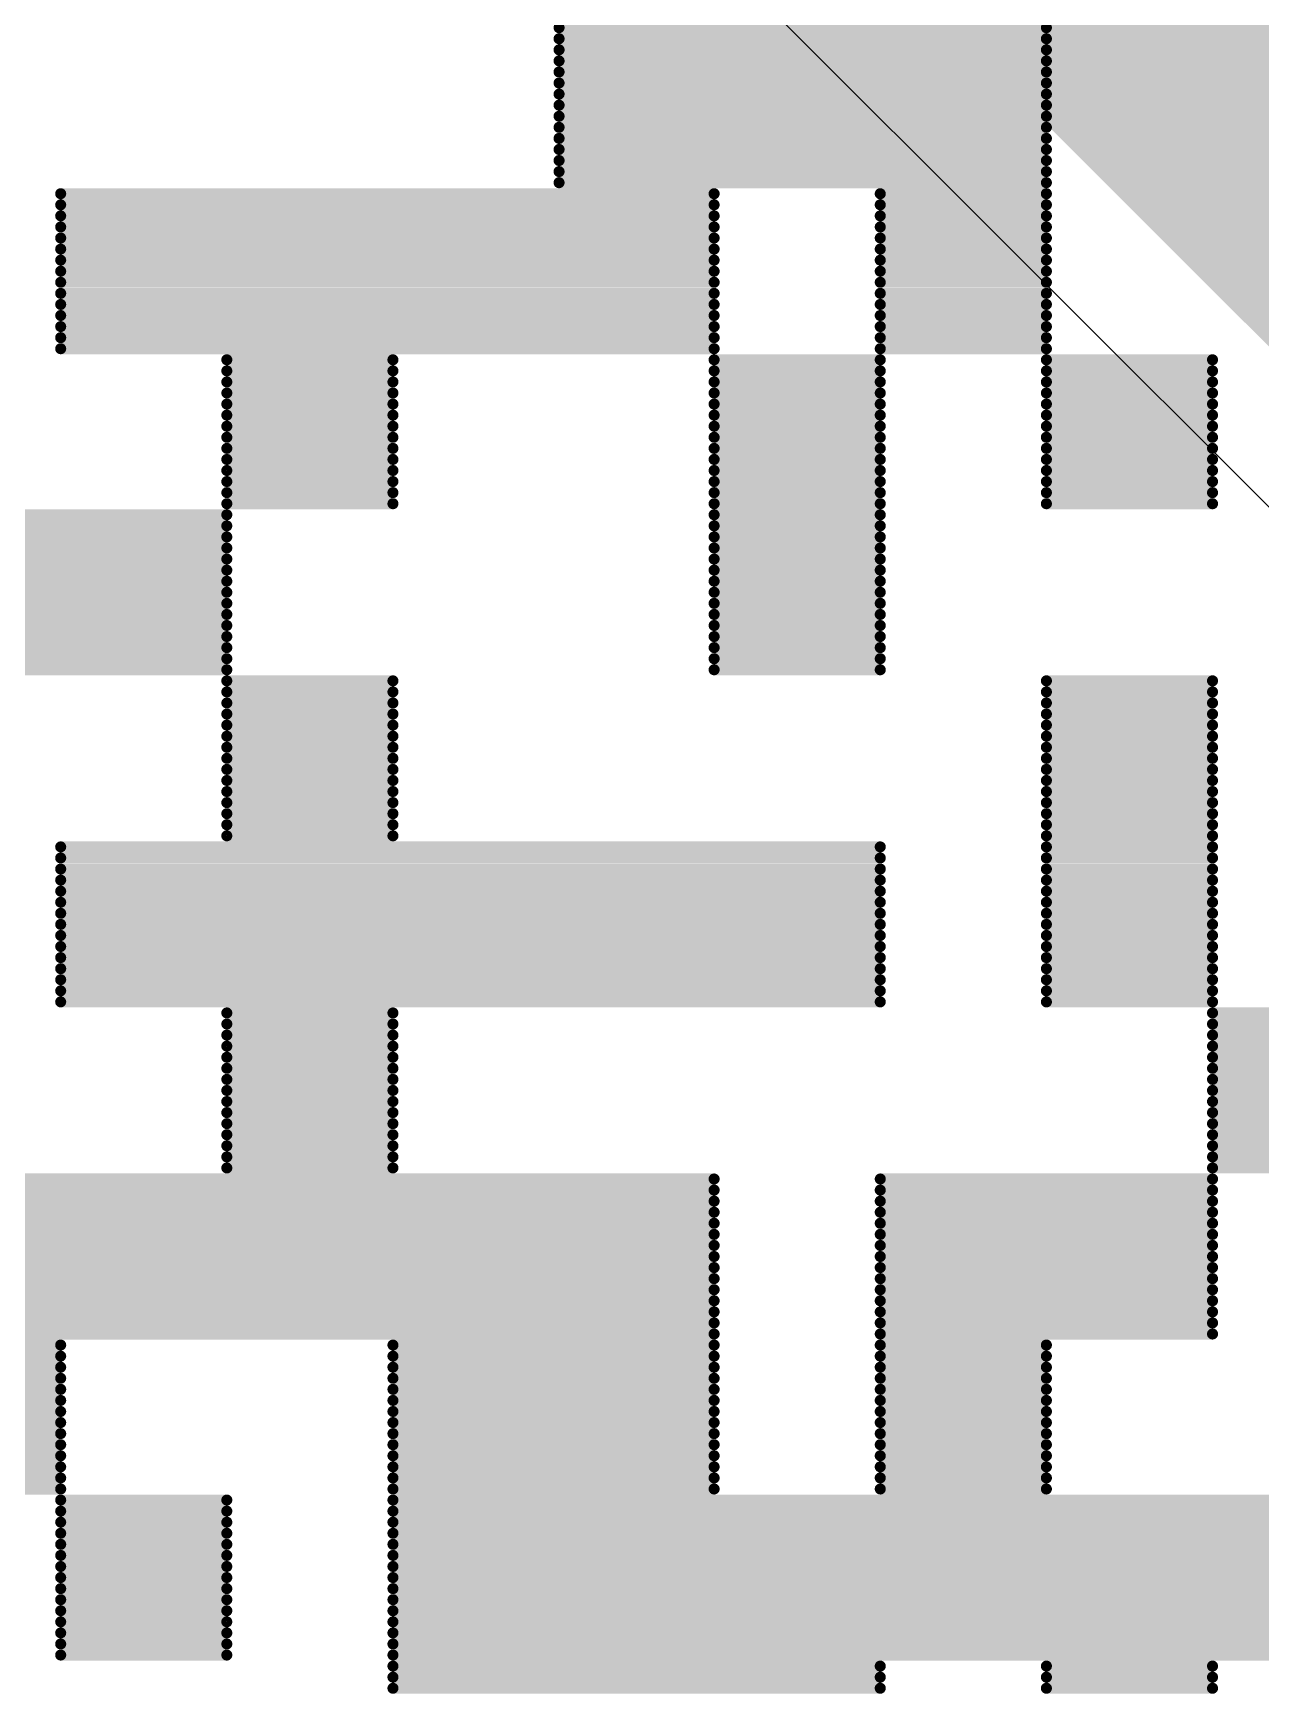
# Model space of a CAD drawing. Header units: millimetres. Extents: x 56 to 179, y 42 to 122.
# Drawn here: x 71.565 to 74.38, y 64.173 to 67.983 of the extents above; entities that cross this region are included whole.
import ezdxf

# ---------------------------------------------------------------- set-up
doc = ezdxf.new("R2010")
doc.units = ezdxf.units.MM
doc.layers.add('BottomLayer', color=5, linetype='Continuous')
doc.layers.add('TopOverlay', color=2, linetype='Continuous')

msp = doc.modelspace()

# ---------------------------------------------------------------- linework, layer by layer
at = {"layer": 'BottomLayer'}
msp.add_line((70.7422, 70.5524), (85.5995, 55.6951), dxfattribs=at)
at = {"layer": 'BottomLayer', "const_width": 1}
msp.add_lwpolyline([(71.28, 71.0901), (86.36, 56.0101)], dxfattribs=at)
at = {"layer": 'TopOverlay', "const_width": 0.0254}
for points in [[(72.771, 67.9958), (73.8886, 67.9958)], [(72.771, 67.9704), (73.8886, 67.9704)], [(72.771, 67.945), (73.8886, 67.945)], [(72.771, 67.9196), (73.8886, 67.9196)], [(72.771, 67.8942), (73.8886, 67.8942)], [(72.771, 67.8688), (73.8886, 67.8688)], [(72.771, 67.8434), (73.8886, 67.8434)], [(72.771, 67.818), (73.8886, 67.818)], [(72.771, 67.7926), (73.8886, 67.7926)], [(72.771, 67.7672), (73.8886, 67.7672)], [(72.771, 67.7418), (73.8886, 67.7418)], [(72.771, 67.7164), (73.8886, 67.7164)], [(72.771, 67.691), (73.8886, 67.691)], [(72.771, 67.6656), (73.8886, 67.6656)], [(72.771, 67.6402), (73.8886, 67.6402)], [(71.628, 67.6148), (73.1266, 67.6148)], [(71.628, 67.5894), (73.1266, 67.5894)], [(73.5076, 67.6148), (73.8886, 67.6148)], [(73.5076, 67.5894), (73.8886, 67.5894)], [(71.628, 67.564), (73.1266, 67.564)], [(73.5076, 67.564), (73.8886, 67.564)], [(71.628, 67.5386), (73.1266, 67.5386)], [(71.628, 67.5132), (73.1266, 67.5132)], [(73.5076, 67.5386), (73.8886, 67.5386)], [(73.5076, 67.5132), (73.8886, 67.5132)], [(71.628, 67.4878), (73.1266, 67.4878)], [(73.5076, 67.4878), (73.8886, 67.4878)], [(71.628, 67.4624), (73.1266, 67.4624)], [(71.628, 67.437), (73.1266, 67.437)], [(73.5076, 67.4624), (73.8886, 67.4624)], [(73.5076, 67.437), (73.8886, 67.437)], [(71.628, 67.4116), (73.1266, 67.4116)], [(73.5076, 67.4116), (73.8886, 67.4116)], [(71.628, 67.3862), (73.1266, 67.3862)], [(71.628, 67.3608), (73.1266, 67.3608)], [(73.5076, 67.3862), (73.8886, 67.3862)], [(73.5076, 67.3608), (73.8886, 67.3608)], [(71.628, 67.3354), (73.1266, 67.3354)], [(73.5076, 67.3354), (73.8886, 67.3354)], [(71.628, 67.31), (73.1266, 67.31)], [(71.628, 67.2846), (73.1266, 67.2846)], [(73.5076, 67.31), (73.8886, 67.31)], [(73.5076, 67.2846), (73.8886, 67.2846)], [(71.628, 67.2592), (73.1266, 67.2592)], [(73.5076, 67.2592), (73.8886, 67.2592)], [(72.009, 67.2338), (72.39, 67.2338)], [(72.009, 67.2084), (72.39, 67.2084)], [(73.1266, 67.2338), (73.5076, 67.2338)], [(73.1266, 67.2084), (73.5076, 67.2084)], [(73.8886, 67.2338), (74.2696, 67.2338)], [(73.8886, 67.2084), (74.2696, 67.2084)], [(72.009, 67.183), (72.39, 67.183)], [(73.1266, 67.183), (73.5076, 67.183)], [(73.8886, 67.183), (74.2696, 67.183)], [(72.009, 67.1576), (72.39, 67.1576)], [(72.009, 67.1322), (72.39, 67.1322)], [(73.1266, 67.1576), (73.5076, 67.1576)], [(73.1266, 67.1322), (73.5076, 67.1322)], [(73.8886, 67.1576), (74.2696, 67.1576)], [(73.8886, 67.1322), (74.2696, 67.1322)], [(72.009, 67.1068), (72.39, 67.1068)], [(73.1266, 67.1068), (73.5076, 67.1068)], [(73.8886, 67.1068), (74.2696, 67.1068)], [(72.009, 67.0814), (72.39, 67.0814)], [(72.009, 67.056), (72.39, 67.056)], [(73.1266, 67.0814), (73.5076, 67.0814)], [(73.1266, 67.056), (73.5076, 67.056)], [(73.8886, 67.0814), (74.2696, 67.0814)], [(73.8886, 67.056), (74.2696, 67.056)], [(72.009, 67.0306), (72.39, 67.0306)], [(73.1266, 67.0306), (73.5076, 67.0306)], [(73.8886, 67.0306), (74.2696, 67.0306)], [(72.009, 67.0052), (72.39, 67.0052)], [(72.009, 66.9798), (72.39, 66.9798)], [(73.1266, 67.0052), (73.5076, 67.0052)], [(73.1266, 66.9798), (73.5076, 66.9798)], [(73.8886, 67.0052), (74.2696, 67.0052)], [(73.8886, 66.9798), (74.2696, 66.9798)], [(72.009, 66.9544), (72.39, 66.9544)], [(73.1266, 66.9544), (73.5076, 66.9544)], [(73.8886, 66.9544), (74.2696, 66.9544)], [(72.009, 66.929), (72.39, 66.929)], [(72.009, 66.9036), (72.39, 66.9036)], [(73.1266, 66.929), (73.5076, 66.929)], [(73.1266, 66.9036), (73.5076, 66.9036)], [(73.8886, 66.929), (74.2696, 66.929)], [(73.8886, 66.9036), (74.2696, 66.9036)], [(70.1294, 66.8782), (72.009, 66.8782)], [(73.1266, 66.8782), (73.5076, 66.8782)], [(70.1294, 66.8528), (72.009, 66.8528)], [(70.1294, 66.8274), (72.009, 66.8274)], [(73.1266, 66.8528), (73.5076, 66.8528)], [(73.1266, 66.8274), (73.5076, 66.8274)], [(70.1294, 66.802), (72.009, 66.802)], [(73.1266, 66.802), (73.5076, 66.802)], [(70.1294, 66.7766), (72.009, 66.7766)], [(70.1294, 66.7512), (72.009, 66.7512)], [(73.1266, 66.7766), (73.5076, 66.7766)], [(73.1266, 66.7512), (73.5076, 66.7512)], [(70.1294, 66.7258), (72.009, 66.7258)], [(73.1266, 66.7258), (73.5076, 66.7258)], [(70.1294, 66.7004), (72.009, 66.7004)], [(70.1294, 66.675), (72.009, 66.675)], [(73.1266, 66.7004), (73.5076, 66.7004)], [(73.1266, 66.675), (73.5076, 66.675)], [(70.1294, 66.6496), (72.009, 66.6496)], [(73.1266, 66.6496), (73.5076, 66.6496)], [(70.1294, 66.6242), (72.009, 66.6242)], [(70.1294, 66.5988), (72.009, 66.5988)], [(73.1266, 66.6242), (73.5076, 66.6242)], [(73.1266, 66.5988), (73.5076, 66.5988)], [(70.1294, 66.5734), (72.009, 66.5734)], [(73.1266, 66.5734), (73.5076, 66.5734)], [(70.1294, 66.548), (72.009, 66.548)], [(70.1294, 66.5226), (72.009, 66.5226)], [(73.1266, 66.548), (73.5076, 66.548)], [(73.1266, 66.5226), (73.5076, 66.5226)], [(72.009, 66.4972), (72.39, 66.4972)], [(73.8886, 66.4972), (74.2696, 66.4972)], [(72.009, 66.4718), (72.39, 66.4718)], [(72.009, 66.4464), (72.39, 66.4464)], [(73.8886, 66.4718), (74.2696, 66.4718)], [(73.8886, 66.4464), (74.2696, 66.4464)], [(72.009, 66.421), (72.39, 66.421)], [(73.8886, 66.421), (74.2696, 66.421)], [(72.009, 66.3956), (72.39, 66.3956)], [(72.009, 66.3702), (72.39, 66.3702)], [(73.8886, 66.3956), (74.2696, 66.3956)], [(73.8886, 66.3702), (74.2696, 66.3702)], [(72.009, 66.3448), (72.39, 66.3448)], [(73.8886, 66.3448), (74.2696, 66.3448)], [(72.009, 66.3194), (72.39, 66.3194)], [(72.009, 66.294), (72.39, 66.294)], [(73.8886, 66.3194), (74.2696, 66.3194)], [(73.8886, 66.294), (74.2696, 66.294)], [(72.009, 66.2686), (72.39, 66.2686)], [(73.8886, 66.2686), (74.2696, 66.2686)], [(72.009, 66.2432), (72.39, 66.2432)], [(72.009, 66.2178), (72.39, 66.2178)], [(73.8886, 66.2432), (74.2696, 66.2432)], [(73.8886, 66.2178), (74.2696, 66.2178)], [(72.009, 66.1924), (72.39, 66.1924)], [(73.8886, 66.1924), (74.2696, 66.1924)], [(72.009, 66.167), (72.39, 66.167)], [(72.009, 66.1416), (72.39, 66.1416)], [(73.8886, 66.167), (74.2696, 66.167)], [(73.8886, 66.1416), (74.2696, 66.1416)], [(71.628, 66.1162), (73.5076, 66.1162)], [(73.8886, 66.1162), (74.2696, 66.1162)], [(71.628, 66.0908), (73.5076, 66.0908)], [(71.628, 66.0654), (73.5076, 66.0654)], [(73.8886, 66.0908), (74.2696, 66.0908)], [(73.8886, 66.0654), (74.2696, 66.0654)], [(71.628, 66.04), (73.5076, 66.04)], [(73.8886, 66.04), (74.2696, 66.04)], [(71.628, 66.0146), (73.5076, 66.0146)], [(71.628, 65.9892), (73.5076, 65.9892)], [(73.8886, 66.0146), (74.2696, 66.0146)], [(73.8886, 65.9892), (74.2696, 65.9892)], [(71.628, 65.9638), (73.5076, 65.9638)], [(73.8886, 65.9638), (74.2696, 65.9638)], [(71.628, 65.9384), (73.5076, 65.9384)], [(71.628, 65.913), (73.5076, 65.913)], [(73.8886, 65.9384), (74.2696, 65.9384)], [(73.8886, 65.913), (74.2696, 65.913)], [(71.628, 65.8876), (73.5076, 65.8876)], [(73.8886, 65.8876), (74.2696, 65.8876)], [(71.628, 65.8622), (73.5076, 65.8622)], [(71.628, 65.8368), (73.5076, 65.8368)], [(73.8886, 65.8622), (74.2696, 65.8622)], [(73.8886, 65.8368), (74.2696, 65.8368)], [(71.628, 65.8114), (73.5076, 65.8114)], [(73.8886, 65.8114), (74.2696, 65.8114)], [(71.628, 65.786), (73.5076, 65.786)], [(71.628, 65.7606), (73.5076, 65.7606)], [(73.8886, 65.786), (74.2696, 65.786)], [(73.8886, 65.7606), (74.2696, 65.7606)], [(72.009, 65.7352), (72.39, 65.7352)], [(74.2696, 65.7352), (75.0316, 65.7352)], [(72.009, 65.7098), (72.39, 65.7098)], [(72.009, 65.6844), (72.39, 65.6844)], [(74.2696, 65.7098), (75.0316, 65.7098)], [(74.2696, 65.6844), (75.0316, 65.6844)], [(72.009, 65.659), (72.39, 65.659)], [(74.2696, 65.659), (75.0316, 65.659)], [(72.009, 65.6336), (72.39, 65.6336)], [(72.009, 65.6082), (72.39, 65.6082)], [(74.2696, 65.6336), (75.0316, 65.6336)], [(74.2696, 65.6082), (75.0316, 65.6082)], [(72.009, 65.5828), (72.39, 65.5828)], [(74.2696, 65.5828), (75.0316, 65.5828)], [(72.009, 65.5574), (72.39, 65.5574)], [(72.009, 65.532), (72.39, 65.532)], [(74.2696, 65.5574), (75.0316, 65.5574)], [(74.2696, 65.532), (75.0316, 65.532)], [(72.009, 65.5066), (72.39, 65.5066)], [(74.2696, 65.5066), (75.0316, 65.5066)], [(72.009, 65.4812), (72.39, 65.4812)], [(72.009, 65.4558), (72.39, 65.4558)], [(74.2696, 65.4812), (75.0316, 65.4812)], [(74.2696, 65.4558), (75.0316, 65.4558)], [(72.009, 65.4304), (72.39, 65.4304)], [(74.2696, 65.4304), (75.0316, 65.4304)], [(72.009, 65.405), (72.39, 65.405)], [(72.009, 65.3796), (72.39, 65.3796)], [(74.2696, 65.405), (75.0316, 65.405)], [(74.2696, 65.3796), (75.0316, 65.3796)], [(71.247, 65.3542), (73.1266, 65.3542)], [(73.5076, 65.3542), (74.2696, 65.3542)], [(71.247, 65.3288), (73.1266, 65.3288)], [(71.247, 65.3034), (73.1266, 65.3034)], [(73.5076, 65.3288), (74.2696, 65.3288)], [(73.5076, 65.3034), (74.2696, 65.3034)], [(71.247, 65.278), (73.1266, 65.278)], [(73.5076, 65.278), (74.2696, 65.278)], [(71.247, 65.2526), (73.1266, 65.2526)], [(71.247, 65.2272), (73.1266, 65.2272)], [(73.5076, 65.2526), (74.2696, 65.2526)], [(73.5076, 65.2272), (74.2696, 65.2272)], [(71.247, 65.2018), (73.1266, 65.2018)], [(73.5076, 65.2018), (74.2696, 65.2018)], [(71.247, 65.1764), (73.1266, 65.1764)], [(71.247, 65.151), (73.1266, 65.151)], [(73.5076, 65.1764), (74.2696, 65.1764)], [(73.5076, 65.151), (74.2696, 65.151)], [(71.247, 65.1256), (73.1266, 65.1256)], [(73.5076, 65.1256), (74.2696, 65.1256)], [(71.247, 65.1002), (73.1266, 65.1002)], [(71.247, 65.0748), (73.1266, 65.0748)], [(73.5076, 65.1002), (74.2696, 65.1002)], [(73.5076, 65.0748), (74.2696, 65.0748)], [(71.247, 65.0494), (73.1266, 65.0494)], [(73.5076, 65.0494), (74.2696, 65.0494)], [(71.247, 65.024), (73.1266, 65.024)], [(71.247, 64.9986), (73.1266, 64.9986)], [(73.5076, 65.024), (74.2696, 65.024)], [(73.5076, 64.9986), (74.2696, 64.9986)], [(71.247, 64.9732), (71.628, 64.9732)], [(72.39, 64.9732), (73.1266, 64.9732)], [(73.5076, 64.9732), (73.8886, 64.9732)], [(71.247, 64.9478), (71.628, 64.9478)], [(71.247, 64.9224), (71.628, 64.9224)], [(72.39, 64.9478), (73.1266, 64.9478)], [(72.39, 64.9224), (73.1266, 64.9224)], [(73.5076, 64.9478), (73.8886, 64.9478)], [(73.5076, 64.9224), (73.8886, 64.9224)], [(71.247, 64.897), (71.628, 64.897)], [(72.39, 64.897), (73.1266, 64.897)], [(73.5076, 64.897), (73.8886, 64.897)], [(71.247, 64.8716), (71.628, 64.8716)], [(71.247, 64.8462), (71.628, 64.8462)], [(72.39, 64.8716), (73.1266, 64.8716)], [(72.39, 64.8462), (73.1266, 64.8462)], [(73.5076, 64.8716), (73.8886, 64.8716)], [(73.5076, 64.8462), (73.8886, 64.8462)], [(71.247, 64.8208), (71.628, 64.8208)], [(72.39, 64.8208), (73.1266, 64.8208)], [(73.5076, 64.8208), (73.8886, 64.8208)], [(71.247, 64.7954), (71.628, 64.7954)], [(71.247, 64.77), (71.628, 64.77)], [(72.39, 64.7954), (73.1266, 64.7954)], [(72.39, 64.77), (73.1266, 64.77)], [(73.5076, 64.7954), (73.8886, 64.7954)], [(73.5076, 64.77), (73.8886, 64.77)], [(71.247, 64.7446), (71.628, 64.7446)], [(72.39, 64.7446), (73.1266, 64.7446)], [(73.5076, 64.7446), (73.8886, 64.7446)], [(71.247, 64.7192), (71.628, 64.7192)], [(71.247, 64.6938), (71.628, 64.6938)], [(72.39, 64.7192), (73.1266, 64.7192)], [(72.39, 64.6938), (73.1266, 64.6938)], [(73.5076, 64.7192), (73.8886, 64.7192)], [(73.5076, 64.6938), (73.8886, 64.6938)], [(71.247, 64.6684), (71.628, 64.6684)], [(72.39, 64.6684), (73.1266, 64.6684)], [(73.5076, 64.6684), (73.8886, 64.6684)], [(71.247, 64.643), (71.628, 64.643)], [(71.628, 64.6176), (72.009, 64.6176)], [(72.39, 64.643), (73.1266, 64.643)], [(72.39, 64.6176), (74.6506, 64.6176)], [(73.5076, 64.643), (73.8886, 64.643)], [(71.628, 64.5922), (72.009, 64.5922)], [(72.39, 64.5922), (74.6506, 64.5922)], [(71.628, 64.5668), (72.009, 64.5668)], [(71.628, 64.5414), (72.009, 64.5414)], [(72.39, 64.5668), (74.6506, 64.5668)], [(72.39, 64.5414), (74.6506, 64.5414)], [(71.628, 64.516), (72.009, 64.516)], [(72.39, 64.516), (74.6506, 64.516)], [(71.628, 64.4906), (72.009, 64.4906)], [(71.628, 64.4652), (72.009, 64.4652)], [(72.39, 64.4906), (74.6506, 64.4906)], [(72.39, 64.4652), (74.6506, 64.4652)], [(71.628, 64.4398), (72.009, 64.4398)], [(72.39, 64.4398), (74.6506, 64.4398)], [(71.628, 64.4144), (72.009, 64.4144)], [(71.628, 64.389), (72.009, 64.389)], [(72.39, 64.4144), (74.6506, 64.4144)], [(72.39, 64.389), (74.6506, 64.389)], [(71.628, 64.3636), (72.009, 64.3636)], [(72.39, 64.3636), (74.6506, 64.3636)], [(71.628, 64.3382), (72.009, 64.3382)], [(71.628, 64.3128), (72.009, 64.3128)], [(72.39, 64.3382), (74.6506, 64.3382)], [(72.39, 64.3128), (74.6506, 64.3128)], [(71.628, 64.2874), (72.009, 64.2874)], [(72.39, 64.2874), (74.6506, 64.2874)], [(71.628, 64.262), (72.009, 64.262)], [(72.39, 64.262), (74.6506, 64.262)], [(72.39, 64.2366), (73.5076, 64.2366)], [(73.8886, 64.2366), (74.2696, 64.2366)], [(72.39, 64.2112), (73.5076, 64.2112)], [(73.8886, 64.2112), (74.2696, 64.2112)], [(72.39, 64.1858), (73.5076, 64.1858)], [(73.8886, 64.1858), (74.2696, 64.1858)]]:
    msp.add_lwpolyline(points, dxfattribs=at)
at = {"layer": 'TopOverlay', "const_width": 0.0127}
for points in [[(72.7646, 67.9958, 1), (72.7773, 67.9958, 1)], [(72.7646, 67.9704, 1), (72.7773, 67.9704, 1)], [(73.8822, 67.9958, 1), (73.8949, 67.9958, 1)], [(73.8822, 67.9704, 1), (73.8949, 67.9704, 1)], [(72.7646, 67.945, 1), (72.7773, 67.945, 1)], [(73.8822, 67.945, 1), (73.8949, 67.945, 1)], [(72.7646, 67.9196, 1), (72.7773, 67.9196, 1)], [(72.7646, 67.8942, 1), (72.7773, 67.8942, 1)], [(73.8822, 67.9196, 1), (73.8949, 67.9196, 1)], [(73.8822, 67.8942, 1), (73.8949, 67.8942, 1)], [(72.7646, 67.8688, 1), (72.7773, 67.8688, 1)], [(73.8822, 67.8688, 1), (73.8949, 67.8688, 1)], [(72.7646, 67.8434, 1), (72.7773, 67.8434, 1)], [(72.7646, 67.818, 1), (72.7773, 67.818, 1)], [(73.8822, 67.8434, 1), (73.8949, 67.8434, 1)], [(73.8822, 67.818, 1), (73.8949, 67.818, 1)], [(72.7646, 67.7926, 1), (72.7773, 67.7926, 1)], [(73.8822, 67.7926, 1), (73.8949, 67.7926, 1)], [(72.7646, 67.7672, 1), (72.7773, 67.7672, 1)], [(72.7646, 67.7418, 1), (72.7773, 67.7418, 1)], [(73.8822, 67.7672, 1), (73.8949, 67.7672, 1)], [(73.8822, 67.7418, 1), (73.8949, 67.7418, 1)], [(72.7646, 67.7164, 1), (72.7773, 67.7164, 1)], [(73.8822, 67.7164, 1), (73.8949, 67.7164, 1)], [(72.7646, 67.691, 1), (72.7773, 67.691, 1)], [(72.7646, 67.6656, 1), (72.7773, 67.6656, 1)], [(73.8822, 67.691, 1), (73.8949, 67.691, 1)], [(73.8822, 67.6656, 1), (73.8949, 67.6656, 1)], [(72.7646, 67.6402, 1), (72.7773, 67.6402, 1)], [(73.8822, 67.6402, 1), (73.8949, 67.6402, 1)], [(71.6217, 67.6148, 1), (71.6343, 67.6148, 1)], [(71.6217, 67.5894, 1), (71.6343, 67.5894, 1)], [(73.1202, 67.6148, 1), (73.1329, 67.6148, 1)], [(73.1202, 67.5894, 1), (73.1329, 67.5894, 1)], [(73.5012, 67.6148, 1), (73.5139, 67.6148, 1)], [(73.5012, 67.5894, 1), (73.5139, 67.5894, 1)], [(73.8822, 67.6148, 1), (73.8949, 67.6148, 1)], [(73.8822, 67.5894, 1), (73.8949, 67.5894, 1)], [(71.6217, 67.564, 1), (71.6343, 67.564, 1)], [(73.1202, 67.564, 1), (73.1329, 67.564, 1)], [(73.5012, 67.564, 1), (73.5139, 67.564, 1)], [(73.8822, 67.564, 1), (73.8949, 67.564, 1)], [(71.6217, 67.5386, 1), (71.6343, 67.5386, 1)], [(71.6217, 67.5132, 1), (71.6343, 67.5132, 1)], [(73.1202, 67.5386, 1), (73.1329, 67.5386, 1)], [(73.1202, 67.5132, 1), (73.1329, 67.5132, 1)], [(73.5012, 67.5386, 1), (73.5139, 67.5386, 1)], [(73.5012, 67.5132, 1), (73.5139, 67.5132, 1)], [(73.8822, 67.5386, 1), (73.8949, 67.5386, 1)], [(73.8822, 67.5132, 1), (73.8949, 67.5132, 1)], [(71.6217, 67.4878, 1), (71.6343, 67.4878, 1)], [(73.1202, 67.4878, 1), (73.1329, 67.4878, 1)], [(73.5012, 67.4878, 1), (73.5139, 67.4878, 1)], [(73.8822, 67.4878, 1), (73.8949, 67.4878, 1)], [(71.6217, 67.4624, 1), (71.6343, 67.4624, 1)], [(71.6217, 67.437, 1), (71.6343, 67.437, 1)], [(73.1202, 67.4624, 1), (73.1329, 67.4624, 1)], [(73.1202, 67.437, 1), (73.1329, 67.437, 1)], [(73.5012, 67.4624, 1), (73.5139, 67.4624, 1)], [(73.5012, 67.437, 1), (73.5139, 67.437, 1)], [(73.8822, 67.4624, 1), (73.8949, 67.4624, 1)], [(73.8822, 67.437, 1), (73.8949, 67.437, 1)], [(71.6217, 67.4116, 1), (71.6343, 67.4116, 1)], [(73.1202, 67.4116, 1), (73.1329, 67.4116, 1)], [(73.5012, 67.4116, 1), (73.5139, 67.4116, 1)], [(73.8822, 67.4116, 1), (73.8949, 67.4116, 1)], [(71.6217, 67.3862, 1), (71.6343, 67.3862, 1)], [(71.6217, 67.3608, 1), (71.6343, 67.3608, 1)], [(73.1202, 67.3862, 1), (73.1329, 67.3862, 1)], [(73.1202, 67.3608, 1), (73.1329, 67.3608, 1)], [(73.5012, 67.3862, 1), (73.5139, 67.3862, 1)], [(73.5012, 67.3608, 1), (73.5139, 67.3608, 1)], [(73.8822, 67.3862, 1), (73.8949, 67.3862, 1)], [(73.8822, 67.3608, 1), (73.8949, 67.3608, 1)], [(71.6217, 67.3354, 1), (71.6343, 67.3354, 1)], [(73.1202, 67.3354, 1), (73.1329, 67.3354, 1)], [(73.5012, 67.3354, 1), (73.5139, 67.3354, 1)], [(73.8822, 67.3354, 1), (73.8949, 67.3354, 1)], [(71.6217, 67.31, 1), (71.6343, 67.31, 1)], [(71.6217, 67.2846, 1), (71.6343, 67.2846, 1)], [(73.1202, 67.31, 1), (73.1329, 67.31, 1)], [(73.1202, 67.2846, 1), (73.1329, 67.2846, 1)], [(73.5012, 67.31, 1), (73.5139, 67.31, 1)], [(73.5012, 67.2846, 1), (73.5139, 67.2846, 1)], [(73.8822, 67.31, 1), (73.8949, 67.31, 1)], [(73.8822, 67.2846, 1), (73.8949, 67.2846, 1)], [(71.6217, 67.2592, 1), (71.6343, 67.2592, 1)], [(73.1202, 67.2592, 1), (73.1329, 67.2592, 1)], [(73.5012, 67.2592, 1), (73.5139, 67.2592, 1)], [(73.8822, 67.2592, 1), (73.8949, 67.2592, 1)], [(72.0027, 67.2338, 1), (72.0153, 67.2338, 1)], [(72.0027, 67.2084, 1), (72.0153, 67.2084, 1)], [(72.3837, 67.2338, 1), (72.3963, 67.2338, 1)], [(72.3837, 67.2084, 1), (72.3963, 67.2084, 1)], [(73.1202, 67.2338, 1), (73.1329, 67.2338, 1)], [(73.1202, 67.2084, 1), (73.1329, 67.2084, 1)], [(73.5012, 67.2338, 1), (73.5139, 67.2338, 1)], [(73.5012, 67.2084, 1), (73.5139, 67.2084, 1)], [(73.8822, 67.2338, 1), (73.8949, 67.2338, 1)], [(73.8822, 67.2084, 1), (73.8949, 67.2084, 1)], [(74.2632, 67.2338, 1), (74.2759, 67.2338, 1)], [(74.2632, 67.2084, 1), (74.2759, 67.2084, 1)], [(72.0027, 67.183, 1), (72.0153, 67.183, 1)], [(72.3837, 67.183, 1), (72.3963, 67.183, 1)], [(73.1202, 67.183, 1), (73.1329, 67.183, 1)], [(73.5012, 67.183, 1), (73.5139, 67.183, 1)], [(73.8822, 67.183, 1), (73.8949, 67.183, 1)], [(74.2632, 67.183, 1), (74.2759, 67.183, 1)], [(72.0027, 67.1576, 1), (72.0153, 67.1576, 1)], [(72.0027, 67.1322, 1), (72.0153, 67.1322, 1)], [(72.3837, 67.1576, 1), (72.3963, 67.1576, 1)], [(72.3837, 67.1322, 1), (72.3963, 67.1322, 1)], [(73.1202, 67.1576, 1), (73.1329, 67.1576, 1)], [(73.1202, 67.1322, 1), (73.1329, 67.1322, 1)], [(73.5012, 67.1576, 1), (73.5139, 67.1576, 1)], [(73.5012, 67.1322, 1), (73.5139, 67.1322, 1)], [(73.8822, 67.1576, 1), (73.8949, 67.1576, 1)], [(73.8822, 67.1322, 1), (73.8949, 67.1322, 1)], [(74.2632, 67.1576, 1), (74.2759, 67.1576, 1)], [(74.2632, 67.1322, 1), (74.2759, 67.1322, 1)], [(72.0027, 67.1068, 1), (72.0153, 67.1068, 1)], [(72.3837, 67.1068, 1), (72.3963, 67.1068, 1)], [(73.1202, 67.1068, 1), (73.1329, 67.1068, 1)], [(73.5012, 67.1068, 1), (73.5139, 67.1068, 1)], [(73.8822, 67.1068, 1), (73.8949, 67.1068, 1)], [(74.2632, 67.1068, 1), (74.2759, 67.1068, 1)], [(72.0027, 67.0814, 1), (72.0153, 67.0814, 1)], [(72.0027, 67.056, 1), (72.0153, 67.056, 1)], [(72.3837, 67.0814, 1), (72.3963, 67.0814, 1)], [(72.3837, 67.056, 1), (72.3963, 67.056, 1)], [(73.1202, 67.0814, 1), (73.1329, 67.0814, 1)], [(73.1202, 67.056, 1), (73.1329, 67.056, 1)], [(73.5012, 67.0814, 1), (73.5139, 67.0814, 1)], [(73.5012, 67.056, 1), (73.5139, 67.056, 1)], [(73.8822, 67.0814, 1), (73.8949, 67.0814, 1)], [(73.8822, 67.056, 1), (73.8949, 67.056, 1)], [(74.2632, 67.0814, 1), (74.2759, 67.0814, 1)], [(74.2632, 67.056, 1), (74.2759, 67.056, 1)], [(72.0027, 67.0306, 1), (72.0153, 67.0306, 1)], [(72.3837, 67.0306, 1), (72.3963, 67.0306, 1)], [(73.1202, 67.0306, 1), (73.1329, 67.0306, 1)], [(73.5012, 67.0306, 1), (73.5139, 67.0306, 1)], [(73.8822, 67.0306, 1), (73.8949, 67.0306, 1)], [(74.2632, 67.0306, 1), (74.2759, 67.0306, 1)], [(72.0027, 67.0052, 1), (72.0153, 67.0052, 1)], [(72.0027, 66.9798, 1), (72.0153, 66.9798, 1)], [(72.3837, 67.0052, 1), (72.3963, 67.0052, 1)], [(72.3837, 66.9798, 1), (72.3963, 66.9798, 1)], [(73.1202, 67.0052, 1), (73.1329, 67.0052, 1)], [(73.1202, 66.9798, 1), (73.1329, 66.9798, 1)], [(73.5012, 67.0052, 1), (73.5139, 67.0052, 1)], [(73.5012, 66.9798, 1), (73.5139, 66.9798, 1)], [(73.8822, 67.0052, 1), (73.8949, 67.0052, 1)], [(73.8822, 66.9798, 1), (73.8949, 66.9798, 1)], [(74.2632, 67.0052, 1), (74.2759, 67.0052, 1)], [(74.2632, 66.9798, 1), (74.2759, 66.9798, 1)], [(72.0027, 66.9544, 1), (72.0153, 66.9544, 1)], [(72.3837, 66.9544, 1), (72.3963, 66.9544, 1)], [(73.1202, 66.9544, 1), (73.1329, 66.9544, 1)], [(73.5012, 66.9544, 1), (73.5139, 66.9544, 1)], [(73.8822, 66.9544, 1), (73.8949, 66.9544, 1)], [(74.2632, 66.9544, 1), (74.2759, 66.9544, 1)], [(72.0027, 66.929, 1), (72.0153, 66.929, 1)], [(72.0027, 66.9036, 1), (72.0153, 66.9036, 1)], [(72.3837, 66.929, 1), (72.3963, 66.929, 1)], [(72.3837, 66.9036, 1), (72.3963, 66.9036, 1)], [(73.1202, 66.929, 1), (73.1329, 66.929, 1)], [(73.1202, 66.9036, 1), (73.1329, 66.9036, 1)], [(73.5012, 66.929, 1), (73.5139, 66.929, 1)], [(73.5012, 66.9036, 1), (73.5139, 66.9036, 1)], [(73.8822, 66.929, 1), (73.8949, 66.929, 1)], [(73.8822, 66.9036, 1), (73.8949, 66.9036, 1)], [(74.2632, 66.929, 1), (74.2759, 66.929, 1)], [(74.2632, 66.9036, 1), (74.2759, 66.9036, 1)], [(72.0027, 66.8782, 1), (72.0153, 66.8782, 1)], [(73.1202, 66.8782, 1), (73.1329, 66.8782, 1)], [(73.5012, 66.8782, 1), (73.5139, 66.8782, 1)], [(72.0027, 66.8528, 1), (72.0153, 66.8528, 1)], [(72.0027, 66.8274, 1), (72.0153, 66.8274, 1)], [(73.1202, 66.8528, 1), (73.1329, 66.8528, 1)], [(73.1202, 66.8274, 1), (73.1329, 66.8274, 1)], [(73.5012, 66.8528, 1), (73.5139, 66.8528, 1)], [(73.5012, 66.8274, 1), (73.5139, 66.8274, 1)], [(72.0027, 66.802, 1), (72.0153, 66.802, 1)], [(73.1202, 66.802, 1), (73.1329, 66.802, 1)], [(73.5012, 66.802, 1), (73.5139, 66.802, 1)], [(72.0027, 66.7766, 1), (72.0153, 66.7766, 1)], [(72.0027, 66.7512, 1), (72.0153, 66.7512, 1)], [(73.1202, 66.7766, 1), (73.1329, 66.7766, 1)], [(73.1202, 66.7512, 1), (73.1329, 66.7512, 1)], [(73.5012, 66.7766, 1), (73.5139, 66.7766, 1)], [(73.5012, 66.7512, 1), (73.5139, 66.7512, 1)], [(72.0027, 66.7258, 1), (72.0153, 66.7258, 1)], [(73.1202, 66.7258, 1), (73.1329, 66.7258, 1)], [(73.5012, 66.7258, 1), (73.5139, 66.7258, 1)], [(72.0027, 66.7004, 1), (72.0153, 66.7004, 1)], [(72.0027, 66.675, 1), (72.0153, 66.675, 1)], [(73.1202, 66.7004, 1), (73.1329, 66.7004, 1)], [(73.1202, 66.675, 1), (73.1329, 66.675, 1)], [(73.5012, 66.7004, 1), (73.5139, 66.7004, 1)], [(73.5012, 66.675, 1), (73.5139, 66.675, 1)], [(72.0027, 66.6496, 1), (72.0153, 66.6496, 1)], [(73.1202, 66.6496, 1), (73.1329, 66.6496, 1)], [(73.5012, 66.6496, 1), (73.5139, 66.6496, 1)], [(72.0027, 66.6242, 1), (72.0153, 66.6242, 1)], [(72.0027, 66.5988, 1), (72.0153, 66.5988, 1)], [(73.1202, 66.6242, 1), (73.1329, 66.6242, 1)], [(73.1202, 66.5988, 1), (73.1329, 66.5988, 1)], [(73.5012, 66.6242, 1), (73.5139, 66.6242, 1)], [(73.5012, 66.5988, 1), (73.5139, 66.5988, 1)], [(72.0027, 66.5734, 1), (72.0153, 66.5734, 1)], [(73.1202, 66.5734, 1), (73.1329, 66.5734, 1)], [(73.5012, 66.5734, 1), (73.5139, 66.5734, 1)], [(72.0027, 66.548, 1), (72.0153, 66.548, 1)], [(72.0027, 66.5226, 1), (72.0153, 66.5226, 1)], [(73.1202, 66.548, 1), (73.1329, 66.548, 1)], [(73.1202, 66.5226, 1), (73.1329, 66.5226, 1)], [(73.5012, 66.548, 1), (73.5139, 66.548, 1)], [(73.5012, 66.5226, 1), (73.5139, 66.5226, 1)], [(72.0027, 66.4972, 1), (72.0153, 66.4972, 1)], [(72.3837, 66.4972, 1), (72.3963, 66.4972, 1)], [(73.8822, 66.4972, 1), (73.8949, 66.4972, 1)], [(74.2632, 66.4972, 1), (74.2759, 66.4972, 1)], [(72.0027, 66.4718, 1), (72.0153, 66.4718, 1)], [(72.0027, 66.4464, 1), (72.0153, 66.4464, 1)], [(72.3837, 66.4718, 1), (72.3963, 66.4718, 1)], [(72.3837, 66.4464, 1), (72.3963, 66.4464, 1)], [(73.8822, 66.4718, 1), (73.8949, 66.4718, 1)], [(73.8822, 66.4464, 1), (73.8949, 66.4464, 1)], [(74.2632, 66.4718, 1), (74.2759, 66.4718, 1)], [(74.2632, 66.4464, 1), (74.2759, 66.4464, 1)], [(72.0027, 66.421, 1), (72.0153, 66.421, 1)], [(72.3837, 66.421, 1), (72.3963, 66.421, 1)], [(73.8822, 66.421, 1), (73.8949, 66.421, 1)], [(74.2632, 66.421, 1), (74.2759, 66.421, 1)], [(72.0027, 66.3956, 1), (72.0153, 66.3956, 1)], [(72.0027, 66.3702, 1), (72.0153, 66.3702, 1)], [(72.3837, 66.3956, 1), (72.3963, 66.3956, 1)], [(72.3837, 66.3702, 1), (72.3963, 66.3702, 1)], [(73.8822, 66.3956, 1), (73.8949, 66.3956, 1)], [(73.8822, 66.3702, 1), (73.8949, 66.3702, 1)], [(74.2632, 66.3956, 1), (74.2759, 66.3956, 1)], [(74.2632, 66.3702, 1), (74.2759, 66.3702, 1)], [(72.0027, 66.3448, 1), (72.0153, 66.3448, 1)], [(72.3837, 66.3448, 1), (72.3963, 66.3448, 1)], [(73.8822, 66.3448, 1), (73.8949, 66.3448, 1)], [(74.2632, 66.3448, 1), (74.2759, 66.3448, 1)], [(72.0027, 66.3194, 1), (72.0153, 66.3194, 1)], [(72.0027, 66.294, 1), (72.0153, 66.294, 1)], [(72.3837, 66.3194, 1), (72.3963, 66.3194, 1)], [(72.3837, 66.294, 1), (72.3963, 66.294, 1)], [(73.8822, 66.3194, 1), (73.8949, 66.3194, 1)], [(73.8822, 66.294, 1), (73.8949, 66.294, 1)], [(74.2632, 66.3194, 1), (74.2759, 66.3194, 1)], [(74.2632, 66.294, 1), (74.2759, 66.294, 1)], [(72.0027, 66.2686, 1), (72.0153, 66.2686, 1)], [(72.3837, 66.2686, 1), (72.3963, 66.2686, 1)], [(73.8822, 66.2686, 1), (73.8949, 66.2686, 1)], [(74.2632, 66.2686, 1), (74.2759, 66.2686, 1)], [(72.0027, 66.2432, 1), (72.0153, 66.2432, 1)], [(72.0027, 66.2178, 1), (72.0153, 66.2178, 1)], [(72.3837, 66.2432, 1), (72.3963, 66.2432, 1)], [(72.3837, 66.2178, 1), (72.3963, 66.2178, 1)], [(73.8822, 66.2432, 1), (73.8949, 66.2432, 1)], [(73.8822, 66.2178, 1), (73.8949, 66.2178, 1)], [(74.2632, 66.2432, 1), (74.2759, 66.2432, 1)], [(74.2632, 66.2178, 1), (74.2759, 66.2178, 1)], [(72.0027, 66.1924, 1), (72.0153, 66.1924, 1)], [(72.3837, 66.1924, 1), (72.3963, 66.1924, 1)], [(73.8822, 66.1924, 1), (73.8949, 66.1924, 1)], [(74.2632, 66.1924, 1), (74.2759, 66.1924, 1)], [(72.0027, 66.167, 1), (72.0153, 66.167, 1)], [(72.0027, 66.1416, 1), (72.0153, 66.1416, 1)], [(72.3837, 66.167, 1), (72.3963, 66.167, 1)], [(72.3837, 66.1416, 1), (72.3963, 66.1416, 1)], [(73.8822, 66.167, 1), (73.8949, 66.167, 1)], [(73.8822, 66.1416, 1), (73.8949, 66.1416, 1)], [(74.2632, 66.167, 1), (74.2759, 66.167, 1)], [(74.2632, 66.1416, 1), (74.2759, 66.1416, 1)], [(71.6217, 66.1162, 1), (71.6343, 66.1162, 1)], [(73.5012, 66.1162, 1), (73.5139, 66.1162, 1)], [(73.8822, 66.1162, 1), (73.8949, 66.1162, 1)], [(74.2632, 66.1162, 1), (74.2759, 66.1162, 1)], [(71.6217, 66.0908, 1), (71.6343, 66.0908, 1)], [(71.6217, 66.0654, 1), (71.6343, 66.0654, 1)], [(73.5012, 66.0908, 1), (73.5139, 66.0908, 1)], [(73.5012, 66.0654, 1), (73.5139, 66.0654, 1)], [(73.8822, 66.0908, 1), (73.8949, 66.0908, 1)], [(73.8822, 66.0654, 1), (73.8949, 66.0654, 1)], [(74.2632, 66.0908, 1), (74.2759, 66.0908, 1)], [(74.2632, 66.0654, 1), (74.2759, 66.0654, 1)], [(71.6217, 66.04, 1), (71.6343, 66.04, 1)], [(73.5012, 66.04, 1), (73.5139, 66.04, 1)], [(73.8822, 66.04, 1), (73.8949, 66.04, 1)], [(74.2632, 66.04, 1), (74.2759, 66.04, 1)], [(71.6217, 66.0146, 1), (71.6343, 66.0146, 1)], [(71.6217, 65.9892, 1), (71.6343, 65.9892, 1)], [(73.5012, 66.0146, 1), (73.5139, 66.0146, 1)], [(73.5012, 65.9892, 1), (73.5139, 65.9892, 1)], [(73.8822, 66.0146, 1), (73.8949, 66.0146, 1)], [(73.8822, 65.9892, 1), (73.8949, 65.9892, 1)], [(74.2632, 66.0146, 1), (74.2759, 66.0146, 1)], [(74.2632, 65.9892, 1), (74.2759, 65.9892, 1)], [(71.6217, 65.9638, 1), (71.6343, 65.9638, 1)], [(73.5012, 65.9638, 1), (73.5139, 65.9638, 1)], [(73.8822, 65.9638, 1), (73.8949, 65.9638, 1)], [(74.2632, 65.9638, 1), (74.2759, 65.9638, 1)], [(71.6217, 65.9384, 1), (71.6343, 65.9384, 1)], [(71.6217, 65.913, 1), (71.6343, 65.913, 1)], [(73.5012, 65.9384, 1), (73.5139, 65.9384, 1)], [(73.5012, 65.913, 1), (73.5139, 65.913, 1)], [(73.8822, 65.9384, 1), (73.8949, 65.9384, 1)], [(73.8822, 65.913, 1), (73.8949, 65.913, 1)], [(74.2632, 65.9384, 1), (74.2759, 65.9384, 1)], [(74.2632, 65.913, 1), (74.2759, 65.913, 1)], [(71.6217, 65.8876, 1), (71.6343, 65.8876, 1)], [(73.5012, 65.8876, 1), (73.5139, 65.8876, 1)], [(73.8822, 65.8876, 1), (73.8949, 65.8876, 1)], [(74.2632, 65.8876, 1), (74.2759, 65.8876, 1)], [(71.6217, 65.8622, 1), (71.6343, 65.8622, 1)], [(71.6217, 65.8368, 1), (71.6343, 65.8368, 1)], [(73.5012, 65.8622, 1), (73.5139, 65.8622, 1)], [(73.5012, 65.8368, 1), (73.5139, 65.8368, 1)], [(73.8822, 65.8622, 1), (73.8949, 65.8622, 1)], [(73.8822, 65.8368, 1), (73.8949, 65.8368, 1)], [(74.2632, 65.8622, 1), (74.2759, 65.8622, 1)], [(74.2632, 65.8368, 1), (74.2759, 65.8368, 1)], [(71.6217, 65.8114, 1), (71.6343, 65.8114, 1)], [(73.5012, 65.8114, 1), (73.5139, 65.8114, 1)], [(73.8822, 65.8114, 1), (73.8949, 65.8114, 1)], [(74.2632, 65.8114, 1), (74.2759, 65.8114, 1)], [(71.6217, 65.786, 1), (71.6343, 65.786, 1)], [(71.6217, 65.7606, 1), (71.6343, 65.7606, 1)], [(73.5012, 65.786, 1), (73.5139, 65.786, 1)], [(73.5012, 65.7606, 1), (73.5139, 65.7606, 1)], [(73.8822, 65.786, 1), (73.8949, 65.786, 1)], [(73.8822, 65.7606, 1), (73.8949, 65.7606, 1)], [(74.2632, 65.786, 1), (74.2759, 65.786, 1)], [(74.2632, 65.7606, 1), (74.2759, 65.7606, 1)], [(72.0027, 65.7352, 1), (72.0153, 65.7352, 1)], [(72.3837, 65.7352, 1), (72.3963, 65.7352, 1)], [(74.2632, 65.7352, 1), (74.2759, 65.7352, 1)], [(72.0027, 65.7098, 1), (72.0153, 65.7098, 1)], [(72.0027, 65.6844, 1), (72.0153, 65.6844, 1)], [(72.3837, 65.7098, 1), (72.3963, 65.7098, 1)], [(72.3837, 65.6844, 1), (72.3963, 65.6844, 1)], [(74.2632, 65.7098, 1), (74.2759, 65.7098, 1)], [(74.2632, 65.6844, 1), (74.2759, 65.6844, 1)], [(72.0027, 65.659, 1), (72.0153, 65.659, 1)], [(72.3837, 65.659, 1), (72.3963, 65.659, 1)], [(74.2632, 65.659, 1), (74.2759, 65.659, 1)], [(72.0027, 65.6336, 1), (72.0153, 65.6336, 1)], [(72.0027, 65.6082, 1), (72.0153, 65.6082, 1)], [(72.3837, 65.6336, 1), (72.3963, 65.6336, 1)], [(72.3837, 65.6082, 1), (72.3963, 65.6082, 1)], [(74.2632, 65.6336, 1), (74.2759, 65.6336, 1)], [(74.2632, 65.6082, 1), (74.2759, 65.6082, 1)], [(72.0027, 65.5828, 1), (72.0153, 65.5828, 1)], [(72.3837, 65.5828, 1), (72.3963, 65.5828, 1)], [(74.2632, 65.5828, 1), (74.2759, 65.5828, 1)], [(72.0027, 65.5574, 1), (72.0153, 65.5574, 1)], [(72.0027, 65.532, 1), (72.0153, 65.532, 1)], [(72.3837, 65.5574, 1), (72.3963, 65.5574, 1)], [(72.3837, 65.532, 1), (72.3963, 65.532, 1)], [(74.2632, 65.5574, 1), (74.2759, 65.5574, 1)], [(74.2632, 65.532, 1), (74.2759, 65.532, 1)], [(72.0027, 65.5066, 1), (72.0153, 65.5066, 1)], [(72.3837, 65.5066, 1), (72.3963, 65.5066, 1)], [(74.2632, 65.5066, 1), (74.2759, 65.5066, 1)], [(72.0027, 65.4812, 1), (72.0153, 65.4812, 1)], [(72.0027, 65.4558, 1), (72.0153, 65.4558, 1)], [(72.3837, 65.4812, 1), (72.3963, 65.4812, 1)], [(72.3837, 65.4558, 1), (72.3963, 65.4558, 1)], [(74.2632, 65.4812, 1), (74.2759, 65.4812, 1)], [(74.2632, 65.4558, 1), (74.2759, 65.4558, 1)], [(72.0027, 65.4304, 1), (72.0153, 65.4304, 1)], [(72.3837, 65.4304, 1), (72.3963, 65.4304, 1)], [(74.2632, 65.4304, 1), (74.2759, 65.4304, 1)], [(72.0027, 65.405, 1), (72.0153, 65.405, 1)], [(72.0027, 65.3796, 1), (72.0153, 65.3796, 1)], [(72.3837, 65.405, 1), (72.3963, 65.405, 1)], [(72.3837, 65.3796, 1), (72.3963, 65.3796, 1)], [(74.2632, 65.405, 1), (74.2759, 65.405, 1)], [(74.2632, 65.3796, 1), (74.2759, 65.3796, 1)], [(73.1202, 65.3542, 1), (73.1329, 65.3542, 1)], [(73.5012, 65.3542, 1), (73.5139, 65.3542, 1)], [(74.2632, 65.3542, 1), (74.2759, 65.3542, 1)], [(73.1202, 65.3288, 1), (73.1329, 65.3288, 1)], [(73.1202, 65.3034, 1), (73.1329, 65.3034, 1)], [(73.5012, 65.3288, 1), (73.5139, 65.3288, 1)], [(73.5012, 65.3034, 1), (73.5139, 65.3034, 1)], [(74.2632, 65.3288, 1), (74.2759, 65.3288, 1)], [(74.2632, 65.3034, 1), (74.2759, 65.3034, 1)], [(73.1202, 65.278, 1), (73.1329, 65.278, 1)], [(73.5012, 65.278, 1), (73.5139, 65.278, 1)], [(74.2632, 65.278, 1), (74.2759, 65.278, 1)], [(73.1202, 65.2526, 1), (73.1329, 65.2526, 1)], [(73.1202, 65.2272, 1), (73.1329, 65.2272, 1)], [(73.5012, 65.2526, 1), (73.5139, 65.2526, 1)], [(73.5012, 65.2272, 1), (73.5139, 65.2272, 1)], [(74.2632, 65.2526, 1), (74.2759, 65.2526, 1)], [(74.2632, 65.2272, 1), (74.2759, 65.2272, 1)], [(73.1202, 65.2018, 1), (73.1329, 65.2018, 1)], [(73.5012, 65.2018, 1), (73.5139, 65.2018, 1)], [(74.2632, 65.2018, 1), (74.2759, 65.2018, 1)], [(73.1202, 65.1764, 1), (73.1329, 65.1764, 1)], [(73.1202, 65.151, 1), (73.1329, 65.151, 1)], [(73.5012, 65.1764, 1), (73.5139, 65.1764, 1)], [(73.5012, 65.151, 1), (73.5139, 65.151, 1)], [(74.2632, 65.1764, 1), (74.2759, 65.1764, 1)], [(74.2632, 65.151, 1), (74.2759, 65.151, 1)], [(73.1202, 65.1256, 1), (73.1329, 65.1256, 1)], [(73.5012, 65.1256, 1), (73.5139, 65.1256, 1)], [(74.2632, 65.1256, 1), (74.2759, 65.1256, 1)], [(73.1202, 65.1002, 1), (73.1329, 65.1002, 1)], [(73.1202, 65.0748, 1), (73.1329, 65.0748, 1)], [(73.5012, 65.1002, 1), (73.5139, 65.1002, 1)], [(73.5012, 65.0748, 1), (73.5139, 65.0748, 1)], [(74.2632, 65.1002, 1), (74.2759, 65.1002, 1)], [(74.2632, 65.0748, 1), (74.2759, 65.0748, 1)], [(73.1202, 65.0494, 1), (73.1329, 65.0494, 1)], [(73.5012, 65.0494, 1), (73.5139, 65.0494, 1)], [(74.2632, 65.0494, 1), (74.2759, 65.0494, 1)], [(73.1202, 65.024, 1), (73.1329, 65.024, 1)], [(73.1202, 64.9986, 1), (73.1329, 64.9986, 1)], [(73.5012, 65.024, 1), (73.5139, 65.024, 1)], [(73.5012, 64.9986, 1), (73.5139, 64.9986, 1)], [(74.2632, 65.024, 1), (74.2759, 65.024, 1)], [(74.2632, 64.9986, 1), (74.2759, 64.9986, 1)], [(71.6217, 64.9732, 1), (71.6343, 64.9732, 1)], [(72.3837, 64.9732, 1), (72.3963, 64.9732, 1)], [(73.1202, 64.9732, 1), (73.1329, 64.9732, 1)], [(73.5012, 64.9732, 1), (73.5139, 64.9732, 1)], [(73.8822, 64.9732, 1), (73.8949, 64.9732, 1)], [(71.6217, 64.9478, 1), (71.6343, 64.9478, 1)], [(71.6217, 64.9224, 1), (71.6343, 64.9224, 1)], [(72.3837, 64.9478, 1), (72.3963, 64.9478, 1)], [(72.3837, 64.9224, 1), (72.3963, 64.9224, 1)], [(73.1202, 64.9478, 1), (73.1329, 64.9478, 1)], [(73.1202, 64.9224, 1), (73.1329, 64.9224, 1)], [(73.5012, 64.9478, 1), (73.5139, 64.9478, 1)], [(73.5012, 64.9224, 1), (73.5139, 64.9224, 1)], [(73.8822, 64.9478, 1), (73.8949, 64.9478, 1)], [(73.8822, 64.9224, 1), (73.8949, 64.9224, 1)], [(71.6217, 64.897, 1), (71.6343, 64.897, 1)], [(72.3837, 64.897, 1), (72.3963, 64.897, 1)], [(73.1202, 64.897, 1), (73.1329, 64.897, 1)], [(73.5012, 64.897, 1), (73.5139, 64.897, 1)], [(73.8822, 64.897, 1), (73.8949, 64.897, 1)], [(71.6217, 64.8716, 1), (71.6343, 64.8716, 1)], [(71.6217, 64.8462, 1), (71.6343, 64.8462, 1)], [(72.3837, 64.8716, 1), (72.3963, 64.8716, 1)], [(72.3837, 64.8462, 1), (72.3963, 64.8462, 1)], [(73.1202, 64.8716, 1), (73.1329, 64.8716, 1)], [(73.1202, 64.8462, 1), (73.1329, 64.8462, 1)], [(73.5012, 64.8716, 1), (73.5139, 64.8716, 1)], [(73.5012, 64.8462, 1), (73.5139, 64.8462, 1)], [(73.8822, 64.8716, 1), (73.8949, 64.8716, 1)], [(73.8822, 64.8462, 1), (73.8949, 64.8462, 1)], [(71.6217, 64.8208, 1), (71.6343, 64.8208, 1)], [(72.3837, 64.8208, 1), (72.3963, 64.8208, 1)], [(73.1202, 64.8208, 1), (73.1329, 64.8208, 1)], [(73.5012, 64.8208, 1), (73.5139, 64.8208, 1)], [(73.8822, 64.8208, 1), (73.8949, 64.8208, 1)], [(71.6217, 64.7954, 1), (71.6343, 64.7954, 1)], [(71.6217, 64.77, 1), (71.6343, 64.77, 1)], [(72.3837, 64.7954, 1), (72.3963, 64.7954, 1)], [(72.3837, 64.77, 1), (72.3963, 64.77, 1)], [(73.1202, 64.7954, 1), (73.1329, 64.7954, 1)], [(73.1202, 64.77, 1), (73.1329, 64.77, 1)], [(73.5012, 64.7954, 1), (73.5139, 64.7954, 1)], [(73.5012, 64.77, 1), (73.5139, 64.77, 1)], [(73.8822, 64.7954, 1), (73.8949, 64.7954, 1)], [(73.8822, 64.77, 1), (73.8949, 64.77, 1)], [(71.6217, 64.7446, 1), (71.6343, 64.7446, 1)], [(72.3837, 64.7446, 1), (72.3963, 64.7446, 1)], [(73.1202, 64.7446, 1), (73.1329, 64.7446, 1)], [(73.5012, 64.7446, 1), (73.5139, 64.7446, 1)], [(73.8822, 64.7446, 1), (73.8949, 64.7446, 1)], [(71.6217, 64.7192, 1), (71.6343, 64.7192, 1)], [(71.6217, 64.6938, 1), (71.6343, 64.6938, 1)], [(72.3837, 64.7192, 1), (72.3963, 64.7192, 1)], [(72.3837, 64.6938, 1), (72.3963, 64.6938, 1)], [(73.1202, 64.7192, 1), (73.1329, 64.7192, 1)], [(73.1202, 64.6938, 1), (73.1329, 64.6938, 1)], [(73.5012, 64.7192, 1), (73.5139, 64.7192, 1)], [(73.5012, 64.6938, 1), (73.5139, 64.6938, 1)], [(73.8822, 64.7192, 1), (73.8949, 64.7192, 1)], [(73.8822, 64.6938, 1), (73.8949, 64.6938, 1)], [(71.6217, 64.6684, 1), (71.6343, 64.6684, 1)], [(72.3837, 64.6684, 1), (72.3963, 64.6684, 1)], [(73.1202, 64.6684, 1), (73.1329, 64.6684, 1)], [(73.5012, 64.6684, 1), (73.5139, 64.6684, 1)], [(73.8822, 64.6684, 1), (73.8949, 64.6684, 1)], [(71.6217, 64.643, 1), (71.6343, 64.643, 1)], [(71.6217, 64.6176, 1), (71.6343, 64.6176, 1)], [(72.0027, 64.6176, 1), (72.0153, 64.6176, 1)], [(72.3837, 64.643, 1), (72.3963, 64.643, 1)], [(72.3837, 64.6176, 1), (72.3963, 64.6176, 1)], [(73.1202, 64.643, 1), (73.1329, 64.643, 1)], [(73.5012, 64.643, 1), (73.5139, 64.643, 1)], [(73.8822, 64.643, 1), (73.8949, 64.643, 1)], [(71.6217, 64.5922, 1), (71.6343, 64.5922, 1)], [(72.0027, 64.5922, 1), (72.0153, 64.5922, 1)], [(72.3837, 64.5922, 1), (72.3963, 64.5922, 1)], [(71.6217, 64.5668, 1), (71.6343, 64.5668, 1)], [(71.6217, 64.5414, 1), (71.6343, 64.5414, 1)], [(72.0027, 64.5668, 1), (72.0153, 64.5668, 1)], [(72.0027, 64.5414, 1), (72.0153, 64.5414, 1)], [(72.3837, 64.5668, 1), (72.3963, 64.5668, 1)], [(72.3837, 64.5414, 1), (72.3963, 64.5414, 1)], [(71.6217, 64.516, 1), (71.6343, 64.516, 1)], [(72.0027, 64.516, 1), (72.0153, 64.516, 1)], [(72.3837, 64.516, 1), (72.3963, 64.516, 1)], [(71.6217, 64.4906, 1), (71.6343, 64.4906, 1)], [(71.6217, 64.4652, 1), (71.6343, 64.4652, 1)], [(72.0027, 64.4906, 1), (72.0153, 64.4906, 1)], [(72.0027, 64.4652, 1), (72.0153, 64.4652, 1)], [(72.3837, 64.4906, 1), (72.3963, 64.4906, 1)], [(72.3837, 64.4652, 1), (72.3963, 64.4652, 1)], [(71.6217, 64.4398, 1), (71.6343, 64.4398, 1)], [(72.0027, 64.4398, 1), (72.0153, 64.4398, 1)], [(72.3837, 64.4398, 1), (72.3963, 64.4398, 1)], [(71.6217, 64.4144, 1), (71.6343, 64.4144, 1)], [(71.6217, 64.389, 1), (71.6343, 64.389, 1)], [(72.0027, 64.4144, 1), (72.0153, 64.4144, 1)], [(72.0027, 64.389, 1), (72.0153, 64.389, 1)], [(72.3837, 64.4144, 1), (72.3963, 64.4144, 1)], [(72.3837, 64.389, 1), (72.3963, 64.389, 1)], [(71.6217, 64.3636, 1), (71.6343, 64.3636, 1)], [(72.0027, 64.3636, 1), (72.0153, 64.3636, 1)], [(72.3837, 64.3636, 1), (72.3963, 64.3636, 1)], [(71.6217, 64.3382, 1), (71.6343, 64.3382, 1)], [(71.6217, 64.3128, 1), (71.6343, 64.3128, 1)], [(72.0027, 64.3382, 1), (72.0153, 64.3382, 1)], [(72.0027, 64.3128, 1), (72.0153, 64.3128, 1)], [(72.3837, 64.3382, 1), (72.3963, 64.3382, 1)], [(72.3837, 64.3128, 1), (72.3963, 64.3128, 1)], [(71.6217, 64.2874, 1), (71.6343, 64.2874, 1)], [(72.0027, 64.2874, 1), (72.0153, 64.2874, 1)], [(72.3837, 64.2874, 1), (72.3963, 64.2874, 1)], [(71.6217, 64.262, 1), (71.6343, 64.262, 1)], [(72.0027, 64.262, 1), (72.0153, 64.262, 1)], [(72.3837, 64.262, 1), (72.3963, 64.262, 1)], [(72.3837, 64.2366, 1), (72.3963, 64.2366, 1)], [(73.5012, 64.2366, 1), (73.5139, 64.2366, 1)], [(73.8822, 64.2366, 1), (73.8949, 64.2366, 1)], [(74.2632, 64.2366, 1), (74.2759, 64.2366, 1)], [(72.3837, 64.2112, 1), (72.3963, 64.2112, 1)], [(73.5012, 64.2112, 1), (73.5139, 64.2112, 1)], [(73.8822, 64.2112, 1), (73.8949, 64.2112, 1)], [(74.2632, 64.2112, 1), (74.2759, 64.2112, 1)], [(72.3837, 64.1858, 1), (72.3963, 64.1858, 1)], [(73.5012, 64.1858, 1), (73.5139, 64.1858, 1)], [(73.8822, 64.1858, 1), (73.8949, 64.1858, 1)], [(74.2632, 64.1858, 1), (74.2759, 64.1858, 1)]]:
    msp.add_lwpolyline(points, format="xyb", close=True, dxfattribs=at)

doc.saveas('drawing.dxf')
